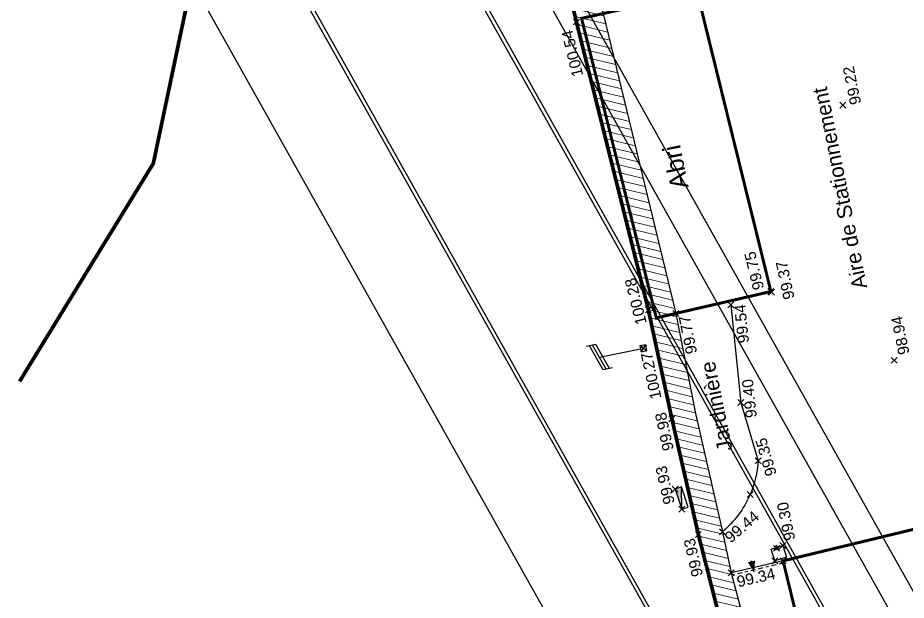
# Model space of a CAD drawing. Extents: x 947 to 1126, y 1788 to 2053.
# Drawn here: x 988.3 to 1018.18, y 1962.64 to 1982.23 of the extents above; entities that cross this region are included whole.
import ezdxf
from ezdxf.enums import TextEntityAlignment as Align

# ---------------------------------------------------------------- set-up
doc = ezdxf.new("R2010")
doc.units = 0
doc.header["$LTSCALE"] = 2.5
doc.header["$PDMODE"] = 3
doc.header["$PDSIZE"] = 0.1
for name, pattern in [('BORDURE', [44.449999999999996, 12.7, -6.35, 12.7, -6.35, 0, -6.35]), ('CONTINU', [0]), ('FANTOME', [63.50000000000001, 31.75, -6.35, 6.35, -6.35, 6.35, -6.35])]:
    doc.linetypes.add(name, pattern=pattern)
for name, color, linetype in [('F_Cadastre_application', 252, 'FANTOME'), ('PBO', 7, 'Continuous'), ('T_Bati', 7, 'Continuous'), ('T_Bordures_trottoir', 7, 'Continuous'), ('T_Murs', 7, 'Continuous'), ('T_RES_AEP', 4, 'Continuous'), ('T_RES_DIVERS', 251, 'Continuous'), ('T_RES_ELEC', 1, 'Continuous'), ('T_Textes', 7, 'Continuous')]:
    doc.layers.add(name, color=color, linetype=linetype)
for name, color, linetype, lineweight in [('T_Murs_Hachures', 7, 'Continuous', 0), ('TOPOALT', 7, 'Continuous', 0), ('TOPOJIS', 7, 'Continuous', 0)]:
    doc.layers.add(name, color=color, linetype=linetype, lineweight=lineweight)
doc.styles.add('Arial', font='arial.ttf')

# ---------------------------------------------------------------- blocks, each defined once
blk = doc.blocks.new('PointTopo')
at = {"color": 0}
blk.add_point((0, 0), dxfattribs=at)
at = {"layer": 'TOPOALT', "style": 'Arial'}
blk.add_attdef('ALT', (0.125, -0.125), '', height=0.3750000000000001, dxfattribs=at)
blk = doc.blocks.new('e008')
at = {"color": 0}
blk.add_line((0, 1.510987), (0, 0.099996), dxfattribs=at)
at = {"color": 0, "linetype": 'Continuous'}
for p, q in [((-0.099996, 0.099996), (0.099996, -0.099996)), ((0.099996, 0.099996), (-0.099996, -0.099996))]:
    blk.add_line(p, q, dxfattribs=at)
at = {"color": 0}
for points in [[(-0.438601, 1.365175), (-0.438601, 1.475409), (0.438601, 1.767032), (0.438601, 1.877265)], [(-0.438601, 1.254941), (-0.438601, 1.365175), (0.438601, 1.656798), (0.438601, 1.767032)], [(-0.438601, 1.144708), (-0.438601, 1.254941), (0.438601, 1.546565), (0.438601, 1.656798)]]:
    blk.add_lwpolyline(points, dxfattribs=at)
at = {"color": 0, "linetype": 'Continuous'}
blk.add_lwpolyline([(-0.099996, -0.099996), (0.099996, -0.099996), (0.099996, 0.099996), (-0.099996, 0.099996)], close=True, dxfattribs=at)
blk = doc.blocks.new('GD100')
h = blk.add_hatch(color=256)
h.dxf.hatch_style = 1
h.paths.add_polyline_path([(1, 0.23), (1.110223024625157e-16, 0), (1, 0)])
blk.add_lwpolyline([(0, 0), (0, 0.23), (1, 0.23), (1, 0)], close=True)
at = {"flags": 128}
blk.add_lwpolyline([(0, 0), (1, 0.23)], dxfattribs=at)
blk = doc.blocks.new('gd05')
blk.add_lwpolyline([(0, 0), (0, 1), (1, 1), (1, 0)], close=True)
blk = doc.blocks.new('t003')
at = {"color": 0}
blk.add_line((0, 0), (0, 0), dxfattribs=at)
blk.add_lwpolyline([(0.259834, -0.149954), (-5.3e-05, 0.3), (-0.259781, -0.150046)], close=True, dxfattribs=at)

msp = doc.modelspace()

# ---------------------------------------------------------------- hatches: boundary and pattern name
at = {"layer": 'T_Murs_Hachures'}
h = msp.add_hatch(dxfattribs=at)
h.set_pattern_fill('_U', color=256, scale=0.25, angle=-13.6565786639704, style=0, pattern_type=0)
h.set_pattern_definition([(346.3434213360296, (0, 0), (0.05902544855257708, 0.242932081914199), [])])
edge = h.paths.add_edge_path()
edge.add_line((1006.724922973683, 1992.584516672652), (1007.50490419127, 1993.855218222982))
edge.add_line((1007.50490419127, 1993.855218222982), (1007.190206, 1994.079503))
edge.add_line((1007.190206, 1994.079503), (1006.247328, 1992.79945))
edge.add_line((1006.247328, 1992.79945), (1005.585964, 1989.710123))
edge.add_arc((1009.100514664198, 1988.957726997416), 3.594185041970321, 167.9164969676096, 185.9425446078917)
edge.add_line((1005.525644, 1988.585617), (1007.092157, 1982.092015))
edge.add_line((1007.092157, 1982.092015), (1009.509385, 1972.41367))
edge.add_line((1009.509385, 1972.41367), (1010.302157, 1968.743153))
edge.add_line((1010.302157, 1968.743153), (1011.192182, 1964.854763))
edge.add_line((1011.192182, 1964.854763), (1012.904983, 1958.118469))
edge.add_line((1012.904983, 1958.118469), (1014.094212, 1953.03429))
edge.add_line((1014.094212, 1953.03429), (1014.581053, 1951.281692))
edge.add_line((1014.581053, 1951.281692), (1015.223334506305, 1951.460106542759))
edge.add_line((1015.223334506305, 1951.460106542759), (1014.189444, 1955.832114))
edge.add_line((1014.189444, 1955.832114), (1014.017335, 1956.859248))
edge.add_line((1014.017335, 1956.859248), (1013.690778798407, 1958.31025214333))
edge.add_line((1013.690778798407, 1958.31025214333), (1012.298099, 1963.562505))
edge.add_line((1012.298099, 1963.562505), (1011.978452214925, 1965.04468030536))
edge.add_line((1011.978452214925, 1965.04468030536), (1011.091700287648, 1968.91877072586))
edge.add_line((1011.091700287648, 1968.91877072586), (1010.432612, 1972.289008))
edge.add_line((1010.432612, 1972.289008), (1007.9943, 1982.377661))
edge.add_line((1007.9943, 1982.377661), (1006.33202, 1988.737164))
edge.add_arc((1008.339657257434, 1989.075657800355), 2.03597284125186, 166.6793540897611, 189.5702372144384, ccw=False)
edge.add_line((1006.358460405248, 1989.544746750558), (1006.724922973683, 1992.584516672652))
h = msp.add_hatch(dxfattribs=at)
h.set_pattern_fill('_U', color=256, scale=0.25, angle=44.99999999999999, style=0, pattern_type=0)
h.set_pattern_definition([(44.99999999999999, (0, 0), (-0.1767766952966369, 0.1767766952966369), [])])
edge = h.paths.add_edge_path()
edge.add_arc((1015.995481093836, 1990.934188169776), 1.696500317631873, 90.51106186057825, 126.8218244785069)
edge.add_line((1014.97872, 1992.292242), (1015.068619284126, 1992.172166529093))
edge.add_arc((1015.995481093837, 1990.934188169776), 1.546500317631876, 90.51106186058382, 126.82182447850971, ccw=False)
edge.add_arc((1015.995481093836, 1990.934188169776), 1.54650031763227, 48.09045397772269, 90.51106186057939, ccw=False)
edge.add_line((1017.028476119221, 1992.08509412161), (1021.536504894984, 1988.564196342927))
edge.add_line((1021.536504894984, 1988.564196342927), (1023.665110408559, 1984.748612843119))
edge.add_line((1023.665110408559, 1984.748612843119), (1024.187169800797, 1983.812807128889))
edge.add_arc((1015.884993769903, 1982.705010512633), 8.375759081477453, -4.5343065791947765, 7.6003378492254114, ccw=False)
edge.add_arc((1016.417889463176, 1981.807403452475), 7.820194095884215, -15.853632258870618, 1.7253415451170895, ccw=False)
edge.add_line((1023.940624501928, 1979.671076409619), (1023.363504917357, 1978.563854501453))
edge.add_line((1023.363504917357, 1978.563854501453), (1022.837532611164, 1974.877123431379))
edge.add_line((1022.837532611164, 1974.877123431379), (1022.986029, 1974.855938))
edge.add_line((1022.986029, 1974.855938), (1023.508378, 1978.517272))
edge.add_line((1023.508378, 1978.517272), (1024.080695, 1979.61528))
edge.add_arc((1016.417889463188, 1981.807403452564), 7.970194095897508, 344.0355926007209, 361.6663624092372)
edge.add_arc((1015.884993769902, 1982.705010512634), 8.525759081477569, 355.5207948703297, 367.7930488282832)
edge.add_line((1024.332011483792, 1983.861063996096), (1023.796105, 1984.821691))
edge.add_line((1023.796105, 1984.821691), (1021.652729, 1988.663751))
edge.add_line((1021.652729, 1988.663751), (1017.124757, 1992.200225))
edge.add_arc((1015.995481093836, 1990.934188169776), 1.696500317632072, 48.26776778310499, 90.51106186057434)

# ---------------------------------------------------------------- linework, layer by layer
at = {"layer": 'F_Cadastre_application', "ltscale": 0.025, "const_width": 0.125, "flags": 128}
msp.add_lwpolyline([(988.362201659294, 1970.00457715027), (992.8580922514782, 1977.33140236884), (995.2665709675493, 1988.764955197006), (996.7715326943255, 1997.048673577101), (995.2246873997192, 2010.108852352083), (993.682337946532, 2027.680137397984), (993.0701484182609, 2032.028151195268), (991.3574558311036, 2041.584033368143)], dxfattribs=at)
at = {"layer": 'F_Cadastre_application', "ltscale": 0.025, "flags": 128}
msp.add_lwpolyline([(1037.026427651849, 1903.719996676799, 0.125, 0.125, 0), (1031.244162966657, 1915.635636454746, 0.125, 0.125, 0), (1030.131250827418, 1917.841028739145, 0.125, 0.125, 0), (1028.71710943901, 1920.421273064972, 0.125, 0.125, 0), (1026.382481752758, 1924.233464807811, 0.125, 0.125, 0), (1023.066534, 1929.329821, 0.125, 0.125, 0), (1017.530080000002, 1938.721810999996, 0.125, 0.125, -0.06027367765974221), (1017.172372, 1939.539783, 0.125, 0.125, 0), (1015.695655, 1946.146, 0.125, 0.125, 0), (1014.789161, 1950.399413999998, 0.125, 0.125, 0), (1014.581053, 1951.281692, 0.125, 0.125, 0), (1014.094212, 1953.03429, 0.125, 0.125, 0), (1012.904983, 1958.118469, 0.125, 0.125, 0), (1011.192182, 1964.854763, 0.125, 0.125, 0), (1010.302157, 1968.743153, 0.125, 0.125, 0), (1009.509385, 1972.41367, 0.125, 0.125, 0), (1007.092157, 1982.092015, 0.125, 0.125, 0), (1005.525644, 1988.585616999998, 0.125, 0.125, -0.07881606608945001), (1005.585964, 1989.710123, 0.125, 0.125, 0), (1006.247328, 1992.79945, 0.125, 0.125, 0), (1008.020862, 2000.24306, 0.125, 0.125, 0), (1010.028919, 2008.795267, 0.125, 0.125, 0), (1010.997796, 2012.817081, 0.125, 0.125, 0), (1012.021461, 2017.070552, 0.125, 0.125, 0), (1012.873689, 2021.588021, 0.125, 0.125, 0), (1013.332001, 2024.125346, 0.125, 0.125, 0), (1015.778406, 2024.337506, 0.125, 0.125, 0), (1019.97667, 2024.9151, 0.125, 0.125, 0), (1026.231894, 2025.905689, 0.125, 0.125, 0), (1035.496374264435, 2027.208273924347, 0.125, 0.125, 0), (1042.306307703822, 2028.479740451129, 0.125, 0.125, 0), (1045.250844292421, 2023.100874001942, 0.125, 0.125, 0), (1053.74615424064, 2008.297411269055, 0.125, 0.125, 0), (1061.955696272167, 1998.959123437074, 0.125, 0.125, 0), (1072.413336397155, 1973.674856332514, 0.125, 0.125, 0), (1071.321405963603, 1956.277839693791, 0.125, 0.125, 0), (1075.367802823401, 1933.818472551036, 0.125, 0.125, 0), (1081.199193318583, 1920.588964438738, 0.125, 0.125, 0), (1090.069423972756, 1894.220847172991, 0, 0, 0)], format="xyseb", dxfattribs=at)
at = {"layer": 'PBO'}
for p, direction in [((1019.328324317112, 1938.57324222584), (-0.4890660896326709, 0.872246731132544)), ((1021.945064510509, 1940.040440494738), (-0.4890660896326629, 0.8722467311325484)), ((1028.796030713879, 1928.07351131348), (-0.4890660896326587, 0.8722467311325508)), ((1033.157264369541, 1930.518841761644), (-0.4890660896326587, 0.8722467311325508)), ((1026.613351, 1942.441608), (-0.4890660896326709, 0.872246731132544)), ((1034.901757831806, 1931.496973940909), (-0.4890660896326629, 0.8722467311325484)), ((1035.774004562939, 1931.986040030542), (-0.4890660896326629, 0.8722467311325484))]:
    msp.add_xline(p, direction, dxfattribs=at)
at = {"layer": 'T_Bati', "linetype": 'Continuous', "const_width": 0.1, "flags": 128}
for points in [[(1007.263099185978, 1982.214886228293), (1011.155621, 1983.081412), (1013.633221, 1973.025594), (1010.432612, 1972.289008), (1009.77967990274, 1972.138742646815)], [(1014.042496, 1963.964947), (1015.668102, 1957.297186), (1022.608248, 1958.958689), (1025.86537, 1945.580224), (1033.359939, 1947.462185), (1031.10696, 1956.503489), (1030.728532179883, 1956.40918955694), (1028.095816, 1967.361593)]]:
    msp.add_lwpolyline(points, close=True, dxfattribs=at)
at = {"layer": 'T_Bordures_trottoir', "flags": 128}
msp.add_lwpolyline([(1012.283606, 1972.578976), (1012.625748, 1969.289677), (1013.208455, 1967.325334, -0.08476719868580025), (1012.931771, 1966.193662, -0.1141256979580419), (1012.00525, 1964.939287)], format="xyb", dxfattribs=at)
msp.add_lwpolyline([(1014.042496, 1963.964947), (1012.298099, 1963.562505)], dxfattribs=at)
at = {"layer": 'T_Bordures_trottoir', "linetype": 'BORDURE', "ltscale": 0.005, "flags": 128}
msp.add_lwpolyline([(1014.060480044487, 1963.886994616176), (1012.316083044487, 1963.484552616176)], dxfattribs=at)
at = {"layer": 'T_Murs', "flags": 128}
for points, format in [([(1014.581053, 1951.281692), (1014.094212, 1953.03429), (1012.904983, 1958.118469), (1011.192182, 1964.854763), (1010.302157, 1968.743153), (1009.509385, 1972.41367), (1007.092157, 1982.092015), (1005.525644, 1988.585617, -0.07881606608921261), (1005.585964, 1989.710123), (1006.247328, 1992.79945), (1007.190206, 1994.079503)], "xyb"), ([(1013.073055970187, 1963.583460745785, 0, 0.25, 0), (1012.978234243592, 1963.94627452745, 0, 0, 0)], "xyseb")]:
    msp.add_lwpolyline(points, format=format, dxfattribs=at)
for points in [[(1006.33202, 1988.737164), (1007.9943, 1982.377661), (1010.432612, 1972.289008), (1011.091700287648, 1968.91877072586), (1011.978452214925, 1965.04468030536), (1012.298099, 1963.562505), (1013.690778798407, 1958.31025214333), (1014.017335, 1956.859248), (1014.189444, 1955.832114), (1015.223334506305, 1951.460106542759)], [(1013.073055970187, 1963.583460745785), (1012.972033726443, 1963.969999396801)]]:
    msp.add_lwpolyline(points, dxfattribs=at)

# ---------------------------------------------------------------- block references
at = {"layer": 'T_RES_AEP', "xscale": 0.7152025409386099, "yscale": -1, "rotation": 108.4277794689999}
msp.add_blockref('GD100', (1010.635935, 1965.701902), dxfattribs=at)
at = {"layer": 'T_RES_DIVERS', "xscale": 0.413697491078962, "yscale": 0.413697491078962, "rotation": 17.1729372372148}
msp.add_blockref('gd05', (1013.763313, 1963.961586), dxfattribs=at)
at = {"layer": 'T_RES_ELEC', "rotation": 101.3965643595708}
msp.add_blockref('e008', (1009.345688, 1971.115589), dxfattribs=at)
at = {"layer": 'TOPOJIS'}
ref = msp.add_blockref('PointTopo', (1007.092157, 1982.092015), dxfattribs=dict(at, rotation=283.5628621322247))
ref.add_attrib('ALT', '100.54', (1007.323176915997, 1980.298862838596), dxfattribs={"layer": 'TOPOALT', "height": 0.3750000000000001, "rotation": 103.5628621322279, "style": 'Arial'})
ref = msp.add_blockref('PointTopo', (1016.051177, 1979.298839), dxfattribs=at)
ref.add_attrib('ALT', '99.22', (1016.671822514281, 1979.352996933667), dxfattribs={"layer": 'TOPOALT', "height": 0.3750000000000001, "rotation": 101.3965643595881, "style": 'Arial'})
ref = msp.add_blockref('PointTopo', (1013.633221, 1973.025594), dxfattribs=dict(at, rotation=283.8411232030273))
ref.add_attrib('ALT', '99.75', (1013.40793546815, 1973.132917454237), dxfattribs={"layer": 'TOPOALT', "height": 0.3750000000000001, "rotation": 103.8411232030324, "style": 'Arial'})
ref = msp.add_blockref('PointTopo', (1013.650967, 1973.006726), dxfattribs=at)
ref.add_attrib('ALT', '99.37', (1014.432018571859, 1972.80488629711), dxfattribs={"layer": 'TOPOALT', "height": 0.3750000000000001, "rotation": 101.9749648918268, "style": 'Arial'})
ref = msp.add_blockref('PointTopo', (1009.509385, 1972.41367), dxfattribs=dict(at, rotation=284.0231031059193))
ref.add_attrib('ALT', '100.28', (1009.46146164043, 1971.95992285872), dxfattribs={"layer": 'TOPOALT', "height": 0.3750000000000001, "rotation": 104.0231031059197, "style": 'Arial'})
ref = msp.add_blockref('PointTopo', (1012.283606, 1972.578976), dxfattribs=dict(at, rotation=275.9383622286079))
ref.add_attrib('ALT', '99.54', (1012.899586327803, 1971.30983797623), dxfattribs={"layer": 'TOPOALT', "height": 0.3750000000000001, "rotation": 95.93836222861252, "style": 'Arial'})
ref = msp.add_blockref('PointTopo', (1010.432612, 1972.289008), dxfattribs=dict(at, rotation=12.96034603459764))
ref.add_attrib('ALT', '99.77', (1011.154815561762, 1970.964097875994), dxfattribs={"layer": 'TOPOALT', "height": 0.3750000000000001, "rotation": 101.3965643595839, "style": 'Arial'})
ref = msp.add_blockref('PointTopo', (1017.780522, 1970.710851), dxfattribs=at)
ref.add_attrib('ALT', '98.94', (1018.297282087667, 1970.942471293292), dxfattribs={"layer": 'TOPOALT', "height": 0.3750000000000001, "rotation": 101.3965643595881, "style": 'Arial'})
ref = msp.add_blockref('PointTopo', (1009.345688, 1971.115589), dxfattribs=dict(at, rotation=282.1877432562989))
ref.add_attrib('ALT', '100.27', (1009.956987251536, 1969.446450297105), dxfattribs={"layer": 'TOPOALT', "height": 0.3750000000000001, "rotation": 102.1877432563074, "style": 'Arial'})
ref = msp.add_blockref('PointTopo', (1012.625748, 1969.289677), dxfattribs=dict(at, rotation=275.9383622286079))
ref.add_attrib('ALT', '99.40', (1013.161334022706, 1968.792535373957), dxfattribs={"layer": 'TOPOALT', "height": 0.3750000000000001, "rotation": 95.93836222861252, "style": 'Arial'})
ref = msp.add_blockref('PointTopo', (1010.302157, 1968.743153), dxfattribs=dict(at, rotation=282.1877432562989))
ref.add_attrib('ALT', '99.98', (1010.370277225069, 1967.711124103569), dxfattribs={"layer": 'TOPOALT', "height": 0.3750000000000001, "rotation": 102.1877432563074, "style": 'Arial'})
ref = msp.add_blockref('PointTopo', (1013.208455, 1967.325334), dxfattribs=dict(at, rotation=286.5225782061657))
ref.add_attrib('ALT', '99.35', (1013.83414022001, 1966.882939654723), dxfattribs={"layer": 'TOPOALT', "height": 0.3750000000000001, "rotation": 106.5225782061653, "style": 'Arial'})
ref = msp.add_blockref('PointTopo', (1010.409853, 1966.380431), dxfattribs=dict(at, rotation=282.8925066874666))
ref.add_attrib('ALT', '99.93', (1010.402132804543, 1965.915198186591), dxfattribs={"layer": 'TOPOALT', "height": 0.3750000000000001, "rotation": 102.8925066874597, "style": 'Arial'})
for p, rotation in [((1012.931771, 1966.193662), 66.57097461723934), ((1010.635935, 1965.701902), 282.8925066874666), ((1013.763313, 1963.961586), 12.9911504247542), ((1014.042496, 1963.964947), 12.9911504247542)]:
    msp.add_blockref('PointTopo', p, dxfattribs=dict(at, rotation=rotation))
ref = msp.add_blockref('PointTopo', (1014.03642, 1964.478987), dxfattribs=dict(at, rotation=13.5876360248967))
ref.add_attrib('ALT', '99.30', (1014.454965741926, 1964.688385577148), dxfattribs={"layer": 'TOPOALT', "height": 0.3750000000000001, "rotation": 101.3965643596248, "style": 'Arial'})
ref = msp.add_blockref('PointTopo', (1012.00525, 1964.939287), dxfattribs=dict(at, rotation=40.52798417161857))
ref.add_attrib('ALT', '99.44', (1012.280975575052, 1964.544126563288), dxfattribs={"layer": 'TOPOALT', "height": 0.3750000000000001, "rotation": 40.52798417161551, "style": 'Arial'})
ref = msp.add_blockref('PointTopo', (1011.192182, 1964.854763), dxfattribs=dict(at, rotation=282.8925066874666))
ref.add_attrib('ALT', '99.93', (1011.350796422286, 1963.475777730091), dxfattribs={"layer": 'TOPOALT', "height": 0.3750000000000001, "rotation": 102.8925066874597, "style": 'Arial'})
at = {"layer": 'TOPOJIS', "color": 1, "linetype": 'CONTINU', "xscale": 0.3497957553710777, "yscale": 0.3497957553710777, "zscale": 0.3497957553710777, "rotation": 5.209811880566408}
msp.add_blockref('t003', (1013.82322, 1964.385741), dxfattribs=at)
at = {"layer": 'TOPOJIS'}
msp.add_blockref('PointTopo', (1013.82322, 1964.385741), dxfattribs=at)
ref = msp.add_blockref('PointTopo', (1012.298099, 1963.562505), dxfattribs=dict(at, rotation=12.9911504247542))
ref.add_attrib('ALT', '99.34', (1012.534660031454, 1963.0735778793), dxfattribs={"layer": 'TOPOALT', "height": 0.3750000000000001, "rotation": 12.9911504247542, "style": 'Arial'})

# ---------------------------------------------------------------- texts
at = {"layer": 'T_Textes', "style": 'Arial'}
for s, height, p in [('Aire de Stationnement', 0.5, (1016.341610914479, 1976.579281003619)), ('Abri', 0.6, (1010.894268791426, 1977.305549906642)), ('Jardinière', 0.5, (1012.184953952663, 1969.241915266014))]:
    msp.add_text(s, height=height, rotation=101.3965643596002, dxfattribs=at).set_placement(p, align=Align.BOTTOM_CENTER)

doc.saveas('drawing.dxf')
